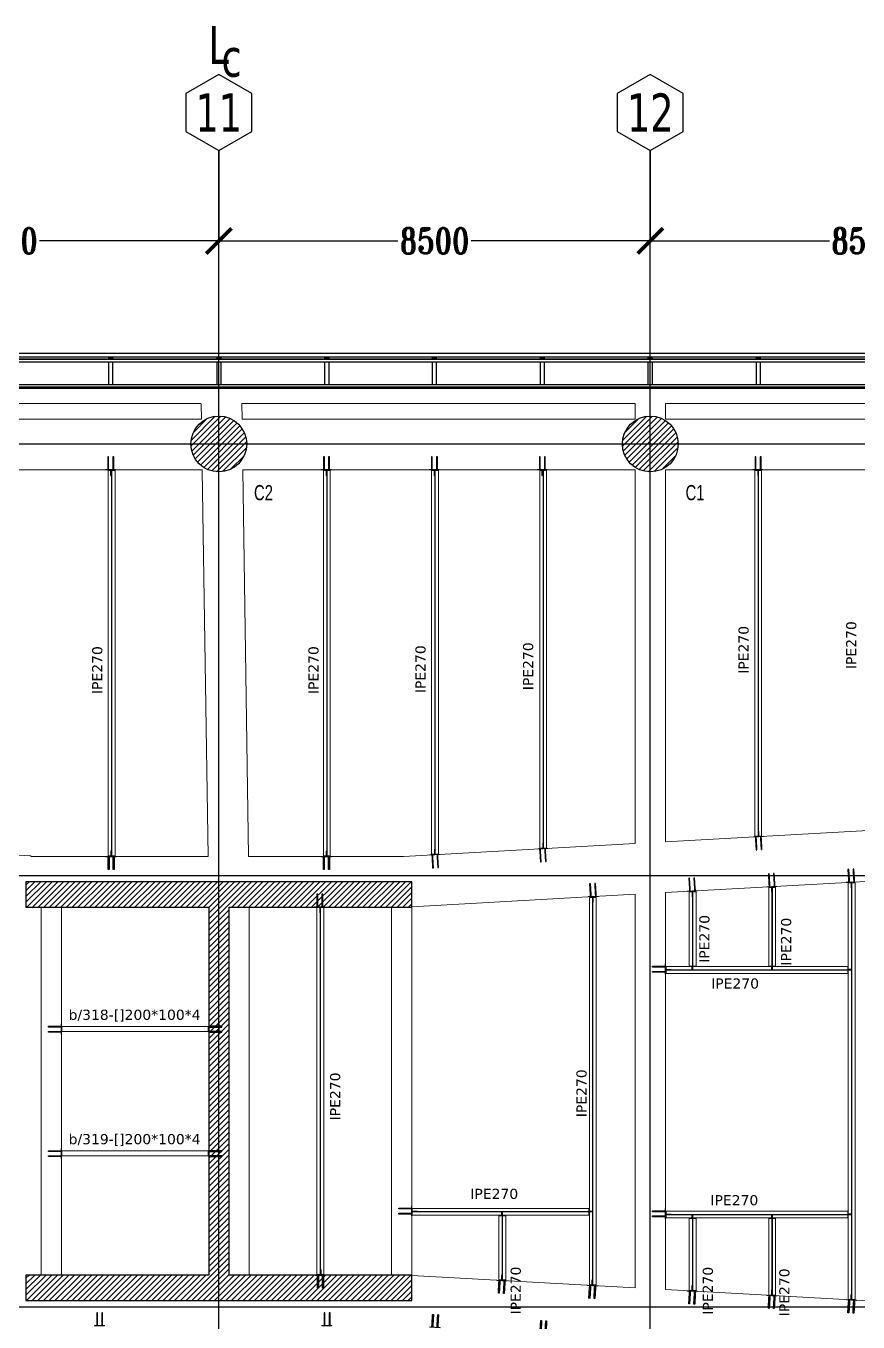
# Model space of a CAD drawing. Header units: millimetres. Extents: x -1702 to 79495, y -21906 to 33736.
# Drawn here: x 35099 to 51489, y 8200 to 33736 of the extents above; entities that cross this region are included whole.
import ezdxf
from ezdxf.enums import TextEntityAlignment as Align

# ---------------------------------------------------------------- set-up
doc = ezdxf.new("R2010")
doc.units = ezdxf.units.MM
doc.header["$LTSCALE"] = 0.9
for name, color, linetype, lineweight in [('0-1', 7, 'Continuous', 5), ('A_ALMA', 8, 'Continuous', 5), ('E_COLUMNAS-4', 1, 'Continuous', 25), ('E_TEXTO', 3, 'Continuous', 9), ('E_VIGAS', 8, 'Continuous', 9), ('E_VIGAS-1', 5, 'Continuous', 25), ('E_VIGAS-2', 10, 'Continuous', 25), ('HCB-PLATINA', 4, 'Continuous', 15), ('HCB-VIGAS', 4, 'Continuous', 15), ('VIGAS_HCB', 4, 'Continuous', 15)]:
    doc.layers.add(name, color=color, linetype=linetype, lineweight=lineweight)
for name, color, linetype in [('COTAS', 8, 'Continuous'), ('HCB-ACH_PANT', 253, 'Continuous'), ('HCB-ANCLAJE', 5, 'Continuous'), ('HCB-EJES', 1, 'Continuous'), ('HCB-ROTULOS', 2, 'Continuous'), ('HCB_PANTALLAS', 6, 'Continuous')]:
    doc.layers.add(name, color=color, linetype=linetype)
doc.styles.add('Arial Narrow', font='', dxfattribs={"width": 0.85, "height": 0.3})
doc.styles.add('ROMANT', font='romant.shx', dxfattribs={"width": 0.8})
doc.styles.add('VERDANA', font='verdana.ttf')
doc.styles.get('Arial Narrow').set_extended_font_data('Arial Narrow')
doc.dimstyles.new('1.125', dxfattribs={"dimscale": 0, "dimtxt": 500, "dimasz": 500, "dimexe": 4, "dimexo": 4, "dimgap": 15, "dimtad": 0, "dimdec": 0, "dimzin": 4, "dimdsep": 46, "dimtxsty": 'ROMANT', "dimblk": 'ARCHTICK', "dimcen": -10, "dimclrd": 256, "dimclrt": 3, "dimadec": 0, "dimazin": 0, "dimtfac": 1, "dimtdec": 0, "dimtix": 1, "dimtmove": 0, "dimatfit": 0, "dimldrblk": 'OBLIQUE', "dimfxl": 0.05, "dimtolj": 1, "dimtzin": 0, "dimarcsym": 0})

# ---------------------------------------------------------------- blocks, each defined once
blk = doc.blocks.new('EST_SFM_VIGA-METALICA-SECCION-C - EST_SFM_VIGA-METALICA-UPN160-1604346-_42_00m_N_E_-NIVEL-11 DOC')
at = {"layer": 'E_VIGAS-1'}
for p, q in [((30.11, 0.018), (-30.277, 0.018)), ((-30.272, -0.047), (30.104, -0.047))]:
    blk.add_line(p, q, dxfattribs=at)
blk = doc.blocks.new('EST_SFM_VIGA-METALICA-SECCION-C - EST_SFM_VIGA-METALICA-UPN100-1526554-_42_00m_N_E_-NIVEL-11 DOC')
at = {"layer": 'E_VIGAS-2'}
for p, q in [((34.942, 0.018), (-34.929, 0.018)), ((-34.929, -0.032), (34.942, -0.032))]:
    blk.add_line(p, q, dxfattribs=at)
blk = doc.blocks.new('EST_SFM_VIGA-METALICA-SECCION-C - EST_SFM_VIGA-METALICA-UPN100-1526616-_42_00m_N_E_-NIVEL-11 DOC')
at = {"layer": 'E_VIGAS-2'}
for p, q in [((34.044, 0.032), (-34.827, 0.032)), ((-34.827, -0.018), (34.044, -0.018))]:
    blk.add_line(p, q, dxfattribs=at)
blk = doc.blocks.new('DCTIB_CNI_EST_MOD-1A-FAC_0001_rvt-1-_42_00m_N_E_-NIVEL-11 DOC')
at = {"layer": 'E_VIGAS-1'}
for p, q in [((-42.328, 167.859), (-42.3, 167.859)), ((-42.328, 167.858), (-42.328, 167.859)), ((-42.246, 167.858), (-42.328, 167.858)), ((-42.328, 167.83), (-42.328, 167.858)), ((-42.328, 167.33), (-42.328, 167.78)), ((-42.29, 167.864), (-42.29, 167.878)), ((-42.29, 167.859), (-42.29, 167.864)), ((-42.285, 167.878), (-42.285, 167.864)), ((-42.285, 167.864), (-42.285, 167.859)), ((-42.274, 167.859), (-42.246, 167.859)), ((-42.246, 167.859), (-42.246, 167.858)), ((-42.246, 167.83), (-42.246, 167.858)), ((-42.246, 167.33), (-42.246, 167.78)), ((-40.203, 167.858), (-40.203, 167.859)), ((-40.203, 167.859), (-40.176, 167.859)), ((-40.121, 167.858), (-40.203, 167.858)), ((-40.203, 167.858), (-40.203, 167.83)), ((-40.203, 167.78), (-40.203, 167.33)), ((-40.165, 167.864), (-40.165, 167.878)), ((-40.165, 167.859), (-40.165, 167.864)), ((-40.16, 167.878), (-40.16, 167.864)), ((-40.16, 167.864), (-40.16, 167.859)), ((-40.149, 167.859), (-40.121, 167.859)), ((-40.121, 167.859), (-40.121, 167.858)), ((-40.121, 167.858), (-40.121, 167.83)), ((-40.121, 167.78), (-40.121, 167.33)), ((-38.078, 167.858), (-38.078, 167.859)), ((-38.078, 167.859), (-38.05, 167.859)), ((-37.996, 167.858), (-38.078, 167.858)), ((-38.078, 167.858), (-38.078, 167.83)), ((-38.078, 167.78), (-38.078, 167.33)), ((-38.04, 167.864), (-38.04, 167.878)), ((-38.04, 167.859), (-38.04, 167.864)), ((-38.035, 167.878), (-38.035, 167.864)), ((-38.035, 167.864), (-38.035, 167.859)), ((-38.024, 167.859), (-37.996, 167.859)), ((-37.996, 167.859), (-37.996, 167.858)), ((-37.996, 167.858), (-37.996, 167.83)), ((-37.996, 167.78), (-37.996, 167.33)), ((-35.953, 167.859), (-35.925, 167.859)), ((-35.953, 167.858), (-35.953, 167.859)), ((-35.871, 167.858), (-35.953, 167.858)), ((-35.953, 167.83), (-35.953, 167.858)), ((-35.953, 167.33), (-35.953, 167.78)), ((-35.915, 167.864), (-35.915, 167.878)), ((-35.915, 167.859), (-35.915, 167.864)), ((-35.91, 167.878), (-35.91, 167.864)), ((-35.91, 167.864), (-35.91, 167.859)), ((-35.899, 167.859), (-35.871, 167.859)), ((-35.871, 167.859), (-35.871, 167.858)), ((-35.871, 167.83), (-35.871, 167.858)), ((-35.871, 167.33), (-35.871, 167.78)), ((-33.828, 167.859), (-33.8, 167.859)), ((-33.828, 167.858), (-33.828, 167.859)), ((-33.746, 167.858), (-33.828, 167.858)), ((-33.828, 167.83), (-33.828, 167.858)), ((-33.828, 167.33), (-33.828, 167.78)), ((-33.79, 167.864), (-33.79, 167.878)), ((-33.79, 167.859), (-33.79, 167.864)), ((-33.785, 167.878), (-33.785, 167.864)), ((-33.785, 167.864), (-33.785, 167.859)), ((-33.774, 167.859), (-33.746, 167.859)), ((-33.746, 167.859), (-33.746, 167.858)), ((-33.746, 167.83), (-33.746, 167.858)), ((-33.746, 167.33), (-33.746, 167.78)), ((-31.703, 167.859), (-31.675, 167.859)), ((-31.703, 167.858), (-31.703, 167.859)), ((-31.621, 167.858), (-31.703, 167.858)), ((-31.703, 167.83), (-31.703, 167.858)), ((-31.703, 167.33), (-31.703, 167.78)), ((-31.664, 167.864), (-31.664, 167.878)), ((-31.664, 167.859), (-31.664, 167.864)), ((-31.659, 167.878), (-31.659, 167.864)), ((-31.659, 167.864), (-31.659, 167.859)), ((-31.649, 167.859), (-31.621, 167.859)), ((-31.621, 167.859), (-31.621, 167.858)), ((-31.621, 167.83), (-31.621, 167.858)), ((-31.621, 167.33), (-31.621, 167.78)), ((-29.578, 167.858), (-29.578, 167.859)), ((-29.578, 167.859), (-29.55, 167.859)), ((-29.496, 167.858), (-29.578, 167.858)), ((-29.578, 167.858), (-29.578, 167.83)), ((-29.578, 167.78), (-29.578, 167.33)), ((-29.54, 167.864), (-29.54, 167.878)), ((-29.54, 167.859), (-29.54, 167.864)), ((-29.535, 167.878), (-29.535, 167.864)), ((-29.535, 167.864), (-29.535, 167.859)), ((-29.524, 167.859), (-29.496, 167.859)), ((-29.496, 167.859), (-29.496, 167.858)), ((-29.496, 167.858), (-29.496, 167.83)), ((-29.496, 167.78), (-29.496, 167.33)), ((-42.328, 167.263), (-42.328, 167.28)), ((-42.246, 167.263), (-42.328, 167.263)), ((-42.246, 167.263), (-42.246, 167.28)), ((-40.203, 167.28), (-40.203, 167.263)), ((-40.121, 167.263), (-40.203, 167.263)), ((-40.121, 167.28), (-40.121, 167.263)), ((-38.078, 167.28), (-38.078, 167.262)), ((-37.996, 167.262), (-38.078, 167.262)), ((-37.996, 167.28), (-37.996, 167.262)), ((-35.953, 167.263), (-35.953, 167.28)), ((-35.871, 167.263), (-35.953, 167.263)), ((-35.871, 167.263), (-35.871, 167.28)), ((-33.828, 167.263), (-33.828, 167.28)), ((-33.746, 167.263), (-33.828, 167.263)), ((-33.746, 167.263), (-33.746, 167.28)), ((-31.703, 167.263), (-31.703, 167.28)), ((-31.621, 167.263), (-31.703, 167.263)), ((-31.621, 167.263), (-31.621, 167.28)), ((-29.578, 167.28), (-29.578, 167.263)), ((-29.496, 167.263), (-29.578, 167.263)), ((-29.496, 167.28), (-29.496, 167.263))]:
    blk.add_line(p, q, dxfattribs=at)
for points, knots in [([(-42.29, 167.864), (-42.29, 167.863), (-42.29, 167.862), (-42.292, 167.86), (-42.293, 167.86), (-42.295, 167.859), (-42.296, 167.859), (-42.297, 167.859), (-42.299, 167.859), (-42.3, 167.859)], [0, 0, 0, 0, 0.285714, 0.428571, 0.571429, 0.678571, 0.732143, 0.785714, 1, 1, 1, 1]), ([(-42.3, 167.859), (-42.299, 167.859), (-42.298, 167.859), (-42.295, 167.859), (-42.293, 167.86), (-42.291, 167.86), (-42.29, 167.862), (-42.29, 167.863), (-42.29, 167.864)], [0, 0, 0, 0, 0.142857, 0.285714, 0.428571, 0.571429, 0.785714, 1, 1, 1, 1]), ([(-42.285, 167.864), (-42.285, 167.863), (-42.284, 167.862), (-42.283, 167.86), (-42.281, 167.86), (-42.28, 167.859), (-42.279, 167.859), (-42.277, 167.859), (-42.275, 167.859), (-42.274, 167.859)], [0, 0, 0, 0, 0.285714, 0.428571, 0.571429, 0.678571, 0.732143, 0.785714, 1, 1, 1, 1]), ([(-42.274, 167.859), (-42.275, 167.859), (-42.276, 167.859), (-42.279, 167.859), (-42.281, 167.86), (-42.283, 167.86), (-42.284, 167.862), (-42.285, 167.863), (-42.285, 167.864)], [0, 0, 0, 0, 0.142857, 0.285714, 0.428571, 0.571429, 0.785714, 1, 1, 1, 1]), ([(-40.176, 167.859), (-40.175, 167.859), (-40.173, 167.859), (-40.171, 167.859), (-40.168, 167.86), (-40.167, 167.86), (-40.165, 167.862), (-40.165, 167.863), (-40.165, 167.864)], [0, 0, 0, 0, 0.142857, 0.285714, 0.428571, 0.571429, 0.785714, 1, 1, 1, 1]), ([(-40.165, 167.864), (-40.165, 167.863), (-40.165, 167.862), (-40.167, 167.86), (-40.168, 167.86), (-40.17, 167.859), (-40.171, 167.859), (-40.173, 167.859), (-40.174, 167.859), (-40.176, 167.859)], [0, 0, 0, 0, 0.285714, 0.428571, 0.571429, 0.678571, 0.732143, 0.785714, 1, 1, 1, 1]), ([(-40.149, 167.859), (-40.15, 167.859), (-40.152, 167.859), (-40.154, 167.859), (-40.156, 167.86), (-40.158, 167.86), (-40.16, 167.862), (-40.16, 167.863), (-40.16, 167.864)], [0, 0, 0, 0, 0.142857, 0.285714, 0.428571, 0.571429, 0.785714, 1, 1, 1, 1]), ([(-40.16, 167.864), (-40.16, 167.863), (-40.159, 167.862), (-40.158, 167.86), (-40.156, 167.86), (-40.155, 167.859), (-40.154, 167.859), (-40.152, 167.859), (-40.15, 167.859), (-40.149, 167.859)], [0, 0, 0, 0, 0.285714, 0.428571, 0.571429, 0.678571, 0.732143, 0.785714, 1, 1, 1, 1]), ([(-38.05, 167.859), (-38.049, 167.859), (-38.048, 167.859), (-38.045, 167.859), (-38.043, 167.86), (-38.041, 167.86), (-38.04, 167.862), (-38.04, 167.863), (-38.04, 167.864)], [0, 0, 0, 0, 0.142857, 0.285714, 0.428571, 0.571429, 0.785714, 1, 1, 1, 1]), ([(-38.04, 167.864), (-38.04, 167.863), (-38.04, 167.862), (-38.042, 167.86), (-38.043, 167.86), (-38.045, 167.859), (-38.046, 167.859), (-38.047, 167.859), (-38.049, 167.859), (-38.05, 167.859)], [0, 0, 0, 0, 0.285714, 0.428571, 0.571429, 0.678571, 0.732143, 0.785714, 1, 1, 1, 1]), ([(-38.024, 167.859), (-38.025, 167.859), (-38.026, 167.859), (-38.029, 167.859), (-38.031, 167.86), (-38.033, 167.86), (-38.034, 167.862), (-38.035, 167.863), (-38.035, 167.864)], [0, 0, 0, 0, 0.142857, 0.285714, 0.428571, 0.571429, 0.785714, 1, 1, 1, 1]), ([(-38.035, 167.864), (-38.035, 167.863), (-38.034, 167.862), (-38.033, 167.86), (-38.031, 167.86), (-38.03, 167.859), (-38.029, 167.859), (-38.027, 167.859), (-38.025, 167.859), (-38.024, 167.859)], [0, 0, 0, 0, 0.285714, 0.428571, 0.571429, 0.678571, 0.732143, 0.785714, 1, 1, 1, 1]), ([(-35.915, 167.864), (-35.915, 167.863), (-35.915, 167.862), (-35.917, 167.86), (-35.918, 167.86), (-35.92, 167.859), (-35.921, 167.859), (-35.922, 167.859), (-35.924, 167.859), (-35.925, 167.859)], [0, 0, 0, 0, 0.285714, 0.428571, 0.571429, 0.678571, 0.732143, 0.785714, 1, 1, 1, 1]), ([(-35.925, 167.859), (-35.924, 167.859), (-35.923, 167.859), (-35.92, 167.859), (-35.918, 167.86), (-35.916, 167.86), (-35.915, 167.862), (-35.915, 167.863), (-35.915, 167.864)], [0, 0, 0, 0, 0.142857, 0.285714, 0.428571, 0.571429, 0.785714, 1, 1, 1, 1]), ([(-35.91, 167.864), (-35.91, 167.863), (-35.909, 167.862), (-35.908, 167.86), (-35.906, 167.86), (-35.905, 167.859), (-35.904, 167.859), (-35.902, 167.859), (-35.9, 167.859), (-35.899, 167.859)], [0, 0, 0, 0, 0.285714, 0.428571, 0.571429, 0.678571, 0.732143, 0.785714, 1, 1, 1, 1]), ([(-35.899, 167.859), (-35.9, 167.859), (-35.901, 167.859), (-35.904, 167.859), (-35.906, 167.86), (-35.908, 167.86), (-35.909, 167.862), (-35.91, 167.863), (-35.91, 167.864)], [0, 0, 0, 0, 0.142857, 0.285714, 0.428571, 0.571429, 0.785714, 1, 1, 1, 1]), ([(-33.79, 167.864), (-33.79, 167.863), (-33.79, 167.862), (-33.792, 167.86), (-33.793, 167.86), (-33.795, 167.859), (-33.796, 167.859), (-33.797, 167.859), (-33.799, 167.859), (-33.8, 167.859)], [0, 0, 0, 0, 0.285714, 0.428571, 0.571429, 0.678571, 0.732143, 0.785714, 1, 1, 1, 1]), ([(-33.8, 167.859), (-33.799, 167.859), (-33.798, 167.859), (-33.795, 167.859), (-33.793, 167.86), (-33.791, 167.86), (-33.79, 167.862), (-33.79, 167.863), (-33.79, 167.864)], [0, 0, 0, 0, 0.142857, 0.285714, 0.428571, 0.571429, 0.785714, 1, 1, 1, 1]), ([(-33.785, 167.864), (-33.785, 167.863), (-33.784, 167.862), (-33.783, 167.86), (-33.781, 167.86), (-33.78, 167.859), (-33.779, 167.859), (-33.777, 167.859), (-33.775, 167.859), (-33.774, 167.859)], [0, 0, 0, 0, 0.285714, 0.428571, 0.571429, 0.678571, 0.732143, 0.785714, 1, 1, 1, 1]), ([(-33.774, 167.859), (-33.775, 167.859), (-33.776, 167.859), (-33.779, 167.859), (-33.781, 167.86), (-33.783, 167.86), (-33.784, 167.862), (-33.785, 167.863), (-33.785, 167.864)], [0, 0, 0, 0, 0.142857, 0.285714, 0.428571, 0.571429, 0.785714, 1, 1, 1, 1]), ([(-31.664, 167.864), (-31.664, 167.863), (-31.665, 167.862), (-31.666, 167.86), (-31.668, 167.86), (-31.669, 167.859), (-31.67, 167.859), (-31.672, 167.859), (-31.674, 167.859), (-31.675, 167.859)], [0, 0, 0, 0, 0.285714, 0.428571, 0.571429, 0.678571, 0.732143, 0.785714, 1, 1, 1, 1]), ([(-31.675, 167.859), (-31.674, 167.859), (-31.673, 167.859), (-31.67, 167.859), (-31.668, 167.86), (-31.666, 167.86), (-31.665, 167.862), (-31.664, 167.863), (-31.664, 167.864)], [0, 0, 0, 0, 0.142857, 0.285714, 0.428571, 0.571429, 0.785714, 1, 1, 1, 1]), ([(-31.659, 167.864), (-31.659, 167.863), (-31.659, 167.862), (-31.657, 167.86), (-31.656, 167.86), (-31.654, 167.859), (-31.653, 167.859), (-31.652, 167.859), (-31.65, 167.859), (-31.649, 167.859)], [0, 0, 0, 0, 0.285714, 0.428571, 0.571429, 0.678571, 0.732143, 0.785714, 1, 1, 1, 1]), ([(-31.649, 167.859), (-31.65, 167.859), (-31.651, 167.859), (-31.654, 167.859), (-31.656, 167.86), (-31.658, 167.86), (-31.659, 167.862), (-31.659, 167.863), (-31.659, 167.864)], [0, 0, 0, 0, 0.142857, 0.285714, 0.428571, 0.571429, 0.785714, 1, 1, 1, 1]), ([(-29.55, 167.859), (-29.549, 167.859), (-29.548, 167.859), (-29.545, 167.859), (-29.543, 167.86), (-29.541, 167.86), (-29.54, 167.862), (-29.54, 167.863), (-29.54, 167.864)], [0, 0, 0, 0, 0.142857, 0.285714, 0.428571, 0.571429, 0.785714, 1, 1, 1, 1]), ([(-29.54, 167.864), (-29.54, 167.863), (-29.54, 167.862), (-29.542, 167.86), (-29.543, 167.86), (-29.545, 167.859), (-29.546, 167.859), (-29.547, 167.859), (-29.549, 167.859), (-29.55, 167.859)], [0, 0, 0, 0, 0.285714, 0.428571, 0.571429, 0.678571, 0.732143, 0.785714, 1, 1, 1, 1]), ([(-29.524, 167.859), (-29.525, 167.859), (-29.526, 167.859), (-29.529, 167.859), (-29.531, 167.86), (-29.533, 167.86), (-29.534, 167.862), (-29.535, 167.863), (-29.535, 167.864)], [0, 0, 0, 0, 0.142857, 0.285714, 0.428571, 0.571429, 0.785714, 1, 1, 1, 1]), ([(-29.535, 167.864), (-29.535, 167.863), (-29.534, 167.862), (-29.533, 167.86), (-29.531, 167.86), (-29.53, 167.859), (-29.529, 167.859), (-29.527, 167.859), (-29.525, 167.859), (-29.524, 167.859)], [0, 0, 0, 0, 0.285714, 0.428571, 0.571429, 0.678571, 0.732143, 0.785714, 1, 1, 1, 1])]:
    blk.add_open_spline(points, degree=3, knots=knots, dxfattribs=at)
at = {"layer": 'E_VIGAS-2'}
for p, q in [((-75.147, 167.83), (-5.177, 167.83)), ((-5.177, 167.83), (-75.147, 167.83)), ((-5.727, 167.28), (-74.597, 167.28)), ((-74.597, 167.28), (-5.727, 167.28))]:
    blk.add_line(p, q, dxfattribs=at)
at = {"layer": 'E_VIGAS-1'}
blk.add_blockref('EST_SFM_VIGA-METALICA-SECCION-C - EST_SFM_VIGA-METALICA-UPN160-1604346-_42_00m_N_E_-NIVEL-11 DOC', (-40.081, 167.925), dxfattribs=at)
at = {"layer": 'E_VIGAS-2'}
for name, p in [('EST_SFM_VIGA-METALICA-SECCION-C - EST_SFM_VIGA-METALICA-UPN100-1526554-_42_00m_N_E_-NIVEL-11 DOC', (-40.169, 167.812)), ('EST_SFM_VIGA-METALICA-SECCION-C - EST_SFM_VIGA-METALICA-UPN100-1526616-_42_00m_N_E_-NIVEL-11 DOC', (-39.77, 167.298))]:
    blk.add_blockref(name, p, dxfattribs=at)
blk = doc.blocks.new('_ArchTick')
at = {"color": 0, "linetype": 'ByBlock', "const_width": 0.15}
blk.add_lwpolyline([(-0.5, -0.5), (0.5, 0.5)], dxfattribs=at)
blk = doc.blocks.new('*D619')
at = {"layer": 'COTAS', "color": 0, "lineweight": -2, "transparency": 16777216}
for p, q in [((30397, 31277), (30397, 29496)), ((38897, 31277), (38897, 29496))]:
    blk.add_line(p, q, dxfattribs=at)
at = {"layer": 'COTAS', "lineweight": -2, "transparency": 16777216}
for p, q in [((30397, 29500), (33927, 29500)), ((38897, 29500), (35366, 29500))]:
    blk.add_line(p, q, dxfattribs=at)
at = {"layer": 'Defpoints', "color": 0, "transparency": 16777216}
for p in [(30397, 31281), (38897, 31281), (30397, 29500)]:
    blk.add_point(p, dxfattribs=at)
at = {"layer": 'COTAS', "lineweight": -2, "transparency": 16777216, "xscale": 500, "yscale": 500, "zscale": 500, "rotation": 180}
blk.add_blockref('_ArchTick', (30397, 29500), dxfattribs=at)
at = {"layer": 'COTAS', "lineweight": -2, "transparency": 16777216, "xscale": 500, "yscale": 500, "zscale": 500}
blk.add_blockref('_ArchTick', (38897, 29500), dxfattribs=at)
at = {"layer": 'COTAS', "color": 3, "transparency": 16777216, "insert": (34647, 29500), "char_height": 500, "attachment_point": 5, "style": 'ROMANT'}
blk.add_mtext('\\A1;8500', dxfattribs=at)
blk = doc.blocks.new('_Oblique')
at = {"color": 0, "linetype": 'ByBlock', "lineweight": -2}
blk.add_line((-0.5, -0.5), (0.5, 0.5), dxfattribs=at)
blk = doc.blocks.new('*D620')
at = {"layer": 'COTAS', "color": 0, "lineweight": -2, "transparency": 16777216}
for p, q in [((38897, 31277), (38897, 29496)), ((47397, 31277), (47397, 29496))]:
    blk.add_line(p, q, dxfattribs=at)
at = {"layer": 'COTAS', "lineweight": -2, "transparency": 16777216}
for p, q in [((38897, 29500), (42427, 29500)), ((47397, 29500), (43866, 29500))]:
    blk.add_line(p, q, dxfattribs=at)
at = {"layer": 'Defpoints', "color": 0, "transparency": 16777216}
for p in [(38897, 31281), (47397, 31281), (38897, 29500)]:
    blk.add_point(p, dxfattribs=at)
at = {"layer": 'COTAS', "lineweight": -2, "transparency": 16777216, "xscale": 500, "yscale": 500, "zscale": 500, "rotation": 180}
blk.add_blockref('_ArchTick', (38897, 29500), dxfattribs=at)
at = {"layer": 'COTAS', "lineweight": -2, "transparency": 16777216, "xscale": 500, "yscale": 500, "zscale": 500}
blk.add_blockref('_ArchTick', (47397, 29500), dxfattribs=at)
at = {"layer": 'COTAS', "color": 3, "transparency": 16777216, "insert": (43147, 29500), "char_height": 500, "attachment_point": 5, "style": 'ROMANT'}
blk.add_mtext('\\A1;8500', dxfattribs=at)
blk = doc.blocks.new('*D621')
at = {"layer": 'COTAS', "color": 0, "lineweight": -2, "transparency": 16777216}
for p, q in [((47397, 31277), (47397, 29496)), ((55897, 31277), (55897, 29496))]:
    blk.add_line(p, q, dxfattribs=at)
at = {"layer": 'COTAS', "lineweight": -2, "transparency": 16777216}
for p, q in [((47397, 29500), (50927, 29500)), ((55897, 29500), (52366, 29500))]:
    blk.add_line(p, q, dxfattribs=at)
at = {"layer": 'Defpoints', "color": 0, "transparency": 16777216}
for p in [(47397, 31281), (55897, 31281), (47397, 29500)]:
    blk.add_point(p, dxfattribs=at)
at = {"layer": 'COTAS', "lineweight": -2, "transparency": 16777216, "xscale": 500, "yscale": 500, "zscale": 500, "rotation": 180}
blk.add_blockref('_ArchTick', (47397, 29500), dxfattribs=at)
at = {"layer": 'COTAS', "lineweight": -2, "transparency": 16777216, "xscale": 500, "yscale": 500, "zscale": 500}
blk.add_blockref('_ArchTick', (55897, 29500), dxfattribs=at)
at = {"layer": 'COTAS', "color": 3, "transparency": 16777216, "insert": (51647, 29500), "char_height": 500, "attachment_point": 5, "style": 'ROMANT'}
blk.add_mtext('\\A1;8500', dxfattribs=at)
blk = doc.blocks.new('CX-CONC')
at = {"layer": 'HCB-ANCLAJE'}
for points in [[(-50, -8), (-46, -6), (-42, -8), (-40, -8), (-38, -14), (-38, -52), (-38, -256), (-54, -256), (-54, -52), (-54, -14), (-52, -8)], [(50, -8), (54, -6), (58, -8), (60, -8), (62, -14), (62, -52), (62, -256), (46, -256), (46, -52), (46, -14), (48, -8)]]:
    blk.add_lwpolyline(points, close=True, dxfattribs=at)
at = {"layer": 'HCB-PLATINA'}
blk.add_lwpolyline([(-100, -6), (100, -6), (100, 0), (-100, 0)], close=True, dxfattribs=at)

msp = doc.modelspace()

# ---------------------------------------------------------------- hatches: boundary and pattern name
at = {"layer": 'HCB-ACH_PANT'}
h = msp.add_hatch(dxfattribs=at)
h.set_pattern_fill('ANSI31', color=256, scale=25)
h.set_pattern_definition([(45, (26250.506, -1e-10), (-56.1266, 56.1266), [])])
edge = h.paths.add_edge_path()
edge.add_arc((38896.7, 25500), 550, 0, 360)
h = msp.add_hatch(dxfattribs=at)
h.set_pattern_fill('ANSI31', color=256, scale=25)
h.set_pattern_definition([(45, (34750.506, -1e-10), (-56.1266, 56.1266), [])])
edge = h.paths.add_edge_path()
edge.add_arc((47396.7, 25500), 550, 0, 360)
h = msp.add_hatch(dxfattribs=at)
h.set_pattern_fill('ANSI31', color=256, scale=25)
h.set_pattern_definition([(45, (-16279.805, -55448.78), (-56.1266, 56.1266), [])])
h.paths.add_polyline_path([(39099.8, 16375.2), (42699.8, 16375.2), (42699.8, 16875.2), (35099.8, 16875.2), (35099.8, 16375.2), (38699.8, 16375.2), (38699.8, 9125.2), (35099.8, 9125.2), (35099.8, 8625.2), (42699.8, 8625.2), (42699.8, 9125.2), (39099.8, 9125.2)])

# ---------------------------------------------------------------- linework, layer by layer
for points in [[(36768.4, 24880.1), (36768.4, 24990.1), (36762.4, 24990.1), (36762.4, 24880.1)], [(41018.4, 24880.1), (41018.4, 24990.1), (41012.4, 24990.1), (41012.4, 24880.1)], [(43146.8, 24880), (43146.8, 24990), (43140.8, 24990), (43140.8, 24880)], [(45268.4, 24880.1), (45268.4, 24990.1), (45262.4, 24990.1), (45262.4, 24880.1)], [(49519.4, 24880.1), (49519.4, 24990.1), (49513.4, 24990.1), (49513.4, 24880.1)], [(45277.4, 17638.4), (45277.4, 17528.4), (45283.4, 17528.4), (45283.4, 17638.4)], [(49525.1, 17874.8), (49525.1, 17764.8), (49531.1, 17764.8), (49531.1, 17874.8)], [(36783.4, 17485.2), (36783.4, 17375.2), (36777.4, 17375.2), (36777.4, 17485.2)], [(41023.4, 17485.1), (41023.4, 17375.1), (41017.4, 17375.1), (41017.4, 17485.1)], [(43147.4, 17519.8), (43147.4, 17409.8), (43153.4, 17409.8), (43153.4, 17519.8)], [(51361, 16754.8), (51361, 16864.8), (51355, 16864.8), (51355, 16754.8)], [(48226, 16580.2), (48226, 16690.2), (48220, 16690.2), (48220, 16580.2)], [(49793.5, 16667.5), (49793.5, 16777.5), (49787.5, 16777.5), (49787.5, 16667.5)], [(40893.3, 16265.2), (40893.3, 16375.2), (40887.3, 16375.2), (40887.3, 16265.2)], [(46273.5, 16471.4), (46273.5, 16581.4), (46267.5, 16581.4), (46267.5, 16471.4)], [(47697.7, 15146.8), (47807.7, 15146.8), (47807.7, 15140.8), (47697.7, 15140.8)], [(42696.7, 10382), (42806.7, 10382), (42806.7, 10376), (42696.7, 10376)], [(47697.7, 10328.7), (47807.7, 10328.7), (47807.7, 10322.7), (47697.7, 10322.7)], [(40905.9, 9235.2), (40905.9, 9125.2), (40899.9, 9125.2), (40899.9, 9235.2)], [(44477, 9131.1), (44477, 9021.1), (44471, 9021.1), (44471, 9131.1)], [(46260.8, 9031.4), (46260.8, 8921.4), (46254.8, 8921.4), (46254.8, 9031.4)], [(48226.1, 8921.6), (48226.1, 8811.6), (48220.1, 8811.6), (48220.1, 8921.6)], [(49793.5, 8834), (49793.5, 8724), (49787.5, 8724), (49787.5, 8834)], [(51361.9, 8746.4), (51361.9, 8636.4), (51355.9, 8636.4), (51355.9, 8746.4)]]:
    msp.add_lwpolyline(points, close=True)
at = {"layer": 'A_ALMA'}
for p, q in [((36783.4, 17385.2), (36783.4, 24980)), ((36790, 17385.2), (36790, 24980)), ((41023.4, 17385.2), (41023.4, 24980)), ((41030, 17385.2), (41030, 24980)), ((43153.4, 17419.9), (43153.4, 24980)), ((43160, 17419.9), (43160, 24980)), ((45283.4, 17540.4), (45283.4, 24980)), ((45290, 17538.4), (45290, 24980)), ((49519.4, 17774.3), (49519.4, 24980)), ((49525, 17774.3), (49525, 24980)), ((48226.1, 15215), (48226.1, 16680.6)), ((48232.7, 15215), (48232.7, 16677)), ((49793.6, 15215), (49793.6, 16764.3)), ((49800.2, 15215), (49800.2, 16764.3)), ((51361.1, 8646.2), (51361.1, 16851.6)), ((51367.7, 8645.8), (51367.7, 16851.6)), ((40893.3, 9135.2), (40893.3, 16375.2)), ((40899.9, 9125.2), (40899.9, 16365.2)), ((46261.1, 16581.1), (46261.1, 16581.2)), ((46261.1, 8931.4), (46261.1, 16567.6)), ((46267.7, 16581.5), (46267.7, 16581.5)), ((46267.7, 8931.4), (46267.7, 16567.6)), ((47707.7, 15140.8), (51286.9, 15140.8)), ((47707.7, 15134.2), (51286.9, 15134.2)), ((51296.9, 15140.8), (51296.9, 15140.8)), ((42706.7, 10376), (46186.9, 10376)), ((42706.7, 10369.4), (46186.9, 10369.4)), ((44477.3, 10305.1), (44477.3, 10305.2)), ((44477.3, 9037), (44477.3, 10295.2)), ((44483.9, 10305.1), (44483.9, 10305.2)), ((44483.9, 9037), (44483.9, 10295.2)), ((47707.7, 10322.7), (51286.9, 10322.7)), ((47707.7, 10316.1), (51286.9, 10316.1)), ((48226.1, 8821.6), (48226.1, 10241.9)), ((48232.7, 8821.6), (48232.7, 10241.9)), ((49793.6, 8733.7), (49793.6, 10241.9)), ((49800.2, 8729.8), (49800.2, 10241.9)), ((49511.1, 8739.4), (49511.1, 8739.5)), ((49517.7, 8739.1), (49517.7, 8739.1)), ((51079.6, 8651.8), (51079.6, 8651.9)), ((51086.2, 8651.4), (51086.2, 8651.5))]:
    msp.add_line(p, q, dxfattribs=at)
at = {"layer": 'E_COLUMNAS-4', "color": 6}
for centre in [(38896.7, 25500), (47396.7, 25500)]:
    msp.add_circle(centre, 550, dxfattribs=at)
at = {"layer": 'E_VIGAS', "color": 30, "true_color": 0xf26722}
for p, q in [((38554.4, 25990.2), (38549.9, 26285.9)), ((39496.9, 16375.2), (39496.9, 9125.2)), ((42696.7, 16300.1), (42696.7, 10440.3))]:
    msp.add_line(p, q, dxfattribs=at)
at = {"layer": 'E_VIGAS'}
msp.add_lwpolyline([(10997.7, 26595.9), (10997.8, -1095.9), (66798, -1095.8), (66797.9, 26595.9)], close=True, dxfattribs=at)
msp.add_lwpolyline([(38549.9, 26295.9), (30697.7, 26295.9), (30697.7, 25990.2, 0.4142136), (30697.9, 25990), (38554.2, 25990)], format="xyb", dxfattribs=at)
for points in [[(39354.7, 25990.2), (39350, 26295.9), (47097.7, 26295.9), (47097.7, 25990.2, -0.4142136), (47097.5, 25990), (39354.9, 25990, -0.4097749)], [(47697.7, 25990.2), (47697.7, 26295.9), (55442.9, 26295.9), (55451.7, 25990.3, -0.4225941), (55451.5, 25990), (47697.9, 25990, -0.4142136)], [(30697.7, 24989.8), (30697.7, 17631.7), (35196, 17382.7), (35195.6, 17375.2), (38685.4, 17375.2), (38569.8, 24989.8, 0.4097749), (38569.6, 24990), (30697.9, 24990, 0.4142136)], [(39369.9, 24989.8), (39485.5, 17375.2), (42535, 17375.2), (47097.7, 17629.3), (47097.7, 24989.8, 0.4142136), (47097.5, 24990), (39370.1, 24990, 0.4186662)], [(47697.7, 24989.8), (47697.7, 17662.7), (55676.6, 18107), (55480.2, 24989.9, 0.4058824), (55480, 24990), (47697.9, 24990, 0.4142136)]]:
    msp.add_lwpolyline(points, format="xyb", close=True, dxfattribs=at)
for points in [[(55697.7, 17106.6), (47697.7, 16661.1), (47697.7, 8840.8), (55697.7, 8393.9), (55697.7, 17106.6)], [(42697.9, 9120.2), (47097.7, 8874.4), (47097.7, 16627.7), (42697.9, 16382.7)], [(35797.9, 9125.2), (35397.9, 9125.2), (35397.9, 16375.2), (35797.9, 16375.2), (35797.9, 9125.2)], [(42696.7, 9125.2), (42296.7, 9125.2), (42296.7, 16375.2), (42696.7, 16375.2), (42696.7, 9125.2)]]:
    msp.add_lwpolyline(points, dxfattribs=at)
at = {"layer": 'E_VIGAS', "color": 30, "true_color": 0xf26722}
msp.add_arc((38554.2, 25990.2), 0.2, 270, 0.86965, dxfattribs=at)
at = {"layer": 'HCB-EJES'}
for p, q in [((38896.7, -5780.2), (38896.7, 31280.5)), ((47396.7, -5780.2), (47396.7, 31280.5)), ((-201.6, 25500), (77995, 25500)), ((-201.6, 17000), (77995, 17000)), ((-201.6, 8500), (77995, 8500))]:
    msp.add_line(p, q, dxfattribs=at)
at = {"layer": 'HCB-ROTULOS'}
for points in [[(38247.2, 31655.5), (38896.7, 31280.5), (39546.2, 31655.5), (39546.2, 32405.5), (38896.7, 32780.5), (38247.2, 32405.5)], [(46747.2, 31655.5), (47396.7, 31280.5), (48046.2, 31655.5), (48046.2, 32405.5), (47396.7, 32780.5), (46747.2, 32405.5)]]:
    msp.add_lwpolyline(points, close=True, dxfattribs=at)
at = {"layer": 'HCB-VIGAS'}
for points in [[(48226.1, 15140.8), (48216.1, 15140.8), (48216.1, 15205), (48226.1, 15205)], [(48226.1, 15215), (48232.7, 15215), (48232.7, 15150.8), (48226.1, 15150.8)], [(49793.6, 15140.8), (49783.6, 15140.8), (49783.6, 15205), (49793.6, 15205)], [(49793.6, 15215), (49800.2, 15215), (49800.2, 15150.8), (49793.6, 15150.8)], [(51286.9, 15140.8), (51286.9, 15134.2), (51351.1, 15134.2), (51351.1, 15140.8)], [(51361.1, 15140.8), (51361.1, 15150.8), (51296.9, 15150.8), (51296.9, 15140.8)], [(44477.3, 10369.4), (44467.3, 10369.4), (44467.3, 10305.1), (44477.3, 10305.1)], [(44477.3, 10295.2), (44483.9, 10295.2), (44483.9, 10359.4), (44477.3, 10359.4)], [(46186.9, 10376), (46186.9, 10369.4), (46251.1, 10369.4), (46251.1, 10376)], [(46261.1, 10376), (46261.1, 10386), (46196.9, 10386), (46196.9, 10376)], [(48226.1, 10316.1), (48216.1, 10316.1), (48216.1, 10251.9), (48226.1, 10251.9)], [(48226.1, 10241.9), (48232.7, 10241.9), (48232.7, 10306.1), (48226.1, 10306.1)], [(49793.6, 10316.1), (49783.6, 10316.1), (49783.6, 10251.9), (49793.6, 10251.9)], [(49793.6, 10241.9), (49800.2, 10241.9), (49800.2, 10306.1), (49793.6, 10306.1)], [(51286.9, 10322.7), (51286.9, 10316.1), (51351.1, 10316.1), (51351.1, 10322.7)], [(51361.1, 10322.7), (51361.1, 10332.7), (51297, 10332.7), (51297, 10322.7)]]:
    msp.add_lwpolyline(points, close=True, dxfattribs=at)
at = {"layer": 'HCB_PANTALLAS'}
msp.add_lwpolyline([(39099.8, 16375.2), (42699.8, 16375.2), (42699.8, 16875.2), (35099.8, 16875.2), (35099.8, 16375.2), (38699.8, 16375.2), (38699.8, 9125.2), (35099.8, 9125.2), (35099.8, 8625.2), (42699.8, 8625.2), (42699.8, 9125.2), (39099.8, 9125.2)], close=True, dxfattribs=at)
at = {"layer": 'VIGAS_HCB'}
for points in [[(36719.2, 24980), (36854.2, 24980), (36854.2, 17385.2), (36719.2, 17385.2)], [(40959.2, 24980), (41094.2, 24980), (41094.2, 17385.2), (40959.2, 17385.2)], [(43089.2, 24980), (43224.2, 24980), (43224.2, 17419.8), (43089.2, 17419.8)], [(45219.2, 24980), (45354.2, 24980), (45354.2, 17538.4), (45219.2, 17538.4)], [(49454.2, 24980.1), (49589.2, 24980.1), (49589.2, 17774.8), (49454.2, 17774.8)], [(48161.9, 15215), (48296.9, 15215), (48296.9, 16677), (48161.9, 16677)], [(49729.4, 15215), (49864.4, 15215), (49864.4, 16764.3), (49729.4, 16764.3)], [(51297, 8642.2), (51432, 8642.2), (51431.9, 16851.6), (51296.9, 16851.6)], [(40829.3, 16365.2), (40964.3, 16365.2), (40964.2, 9135.2), (40829.2, 9135.2)], [(46196.9, 16567.6), (46331.9, 16567.6), (46331.9, 8931.4), (46196.9, 8931.4)], [(47707.7, 15205), (51286.9, 15205), (51286.9, 15070), (47707.7, 15070)], [(38896.9, 14082.8), (38896.9, 13882.8), (38902.9, 13882.8), (38902.9, 14082.8)], [(38689.8, 13922.8), (35809.6, 13922.8), (35807.9, 13922.8), (35807.9, 14022.8), (38689.8, 14022.8)], [(38689.8, 11472.8), (35809.6, 11472.8), (35807.9, 11472.8), (35807.9, 11572.8), (38689.8, 11572.8)], [(42706.7, 10440.2), (46186.9, 10440.2), (46186.9, 10305.2), (42706.7, 10305.2)], [(44413.1, 9031.1), (44548.1, 9031.1), (44548.1, 10295.2), (44413.1, 10295.2)], [(47707.7, 10386.9), (51286.9, 10386.9), (51286.9, 10251.9), (47707.7, 10251.9)], [(48161.9, 8821.6), (48296.9, 8821.6), (48296.9, 10241.9), (48161.9, 10241.9)], [(49728.6, 8729.8), (49863.6, 8729.8), (49864.4, 10241.9), (49729.4, 10241.9)]]:
    msp.add_lwpolyline(points, close=True, dxfattribs=at)

# ---------------------------------------------------------------- block references
at = {"xscale": -1}
for p, rotation in [((36765.1, 24990.1), 180), ((41015.1, 24990.1), 180), ((43140.1, 24990.1), 180), ((45265.1, 24990.1), 180), ((49515.1, 24990.1), 180), ((49528.4, 17764.7), 3.168251183173191), ((43156.7, 17409.6), 3.168251183173191), ((45278.5, 17528.3), 3.168251183173191), ((51357.6, 16865), 183.1682511831732), ((48222.6, 16690.4), 183.1682511831732), ((49790.1, 16777.7), 183.1682511831732), ((40883.7, 16375.2), 180), ((46269.9, 16581.5), 183.1682511831732), ((38699.8, 13972.8), 90), ((38699.8, 11522.8), 90), ((36546.7, 8125.2), 180), ((41026.6, 8125.2), 180)]:
    msp.add_blockref('CX-CONC', p, dxfattribs=dict(at, rotation=rotation))
for p in [(36773.8, 17375.2), (41013.8, 17375.1), (40896.6, 9125.2)]:
    msp.add_blockref('CX-CONC', p)
for p, rotation in [((47697.7, 15155), 270), ((35796.9, 13972.8), 270), ((35797.9, 11522.8), 270), ((42696.7, 10390.2), 270), ((47697.7, 10336.9), 270), ((44473.3, 9020.9), 356.8317488168269), ((46257.1, 8921.3), 356.8317488168269), ((48222.7, 8811.5), 356.8317488168269), ((49790.1, 8723.9), 356.8317488168269), ((51358.5, 8636.3), 356.8317488168269), ((43157, 8092.9), 176.8317488168268), ((45287, 7973.9), 176.8317488168268)]:
    msp.add_blockref('CX-CONC', p, dxfattribs=dict(rotation=rotation))
at = {"layer": '0-1', "xscale": 1000, "yscale": 1000, "zscale": 1000}
msp.add_blockref('DCTIB_CNI_EST_MOD-1A-FAC_0001_rvt-1-_42_00m_N_E_-NIVEL-11 DOC', (79058.8, -140662.4), dxfattribs=at)

# ---------------------------------------------------------------- texts
at = {"layer": 'E_TEXTO', "style": 'VERDANA'}
for s, p in [('b/318-[]200*100*4', (37238.7, 14154.5)), ('b/319-[]200*100*4', (37238.7, 11704.5))]:
    msp.add_text(s, height=200, dxfattribs=at).set_placement(p, align=Align.CENTER)
at = {"layer": 'E_TEXTO', "char_height": 300, "width": 459.968, "attachment_point": 1, "style": 'Arial Narrow'}
for s, insert in [('C2', (39590.8, 24690.9)), ('C1', (48090.8, 24690.9))]:
    msp.add_mtext(s, dxfattribs=dict(at, insert=insert))
at = {"layer": 'E_TEXTO', "char_height": 200, "width": 1206.139, "attachment_point": 1, "style": 'VERDANA'}
for insert, rotation in [((51254.1, 21064.8), 90), ((49133.5, 20971.8), 90), ((36403.2, 20573.1), 90), ((40662.4, 20573.1), 90), ((42770.1, 20590.4), 90), ((44889.9, 20648.6), 90), ((48362.5, 15277.6), 90), ((49971.6, 15222.5), 90), ((48594.8, 14970.4), 0.0001), ((41088.8, 12174), 90), ((45941.4, 12236.2), 90), ((43851.2, 10826.6), 0.0001), ((48580.5, 10701.3), 0.0001), ((44645.6, 8349.8), 90), ((48430, 8345.7), 90), ((49936.6, 8313.9), 90)]:
    msp.add_mtext('IPE270', dxfattribs=dict(at, insert=insert, rotation=rotation))
at = {"layer": 'HCB-ROTULOS', "color": 4, "style": 'VERDANA', "width": 0.7}
for s, p in [('L', (38896.7, 33360.9)), ('c', (39147, 33110.7)), ('11', (38896.7, 32030.5)), ('12', (47396.7, 32030.5))]:
    msp.add_text(s, height=750, dxfattribs=at).set_placement(p, align=Align.MIDDLE_CENTER)

# ---------------------------------------------------------------- dimensions: what is measured, and where the dimension line sits
at = {"layer": 'COTAS'}
for base, p1, p2, picture, middle in [((30396.7, 29500.4), (38896.7, 31280.5), (30396.7, 31280.5), '*D619', (34646.7, 29500.4)), ((38896.7, 29500.4), (47396.7, 31280.5), (38896.7, 31280.5), '*D620', (43146.7, 29500.4)), ((47396.7, 29500.4), (55896.7, 31280.5), (47396.7, 31280.5), '*D621', (51646.7, 29500.4))]:
    dim = msp.add_linear_dim(base=base, p1=p1, p2=p2, dimstyle='1.125', override={"dimscale": 1}, dxfattribs=at)
    dim.commit()
    dim.dimension.update_dxf_attribs({"geometry": picture, "text_midpoint": middle})

doc.saveas('drawing.dxf')
